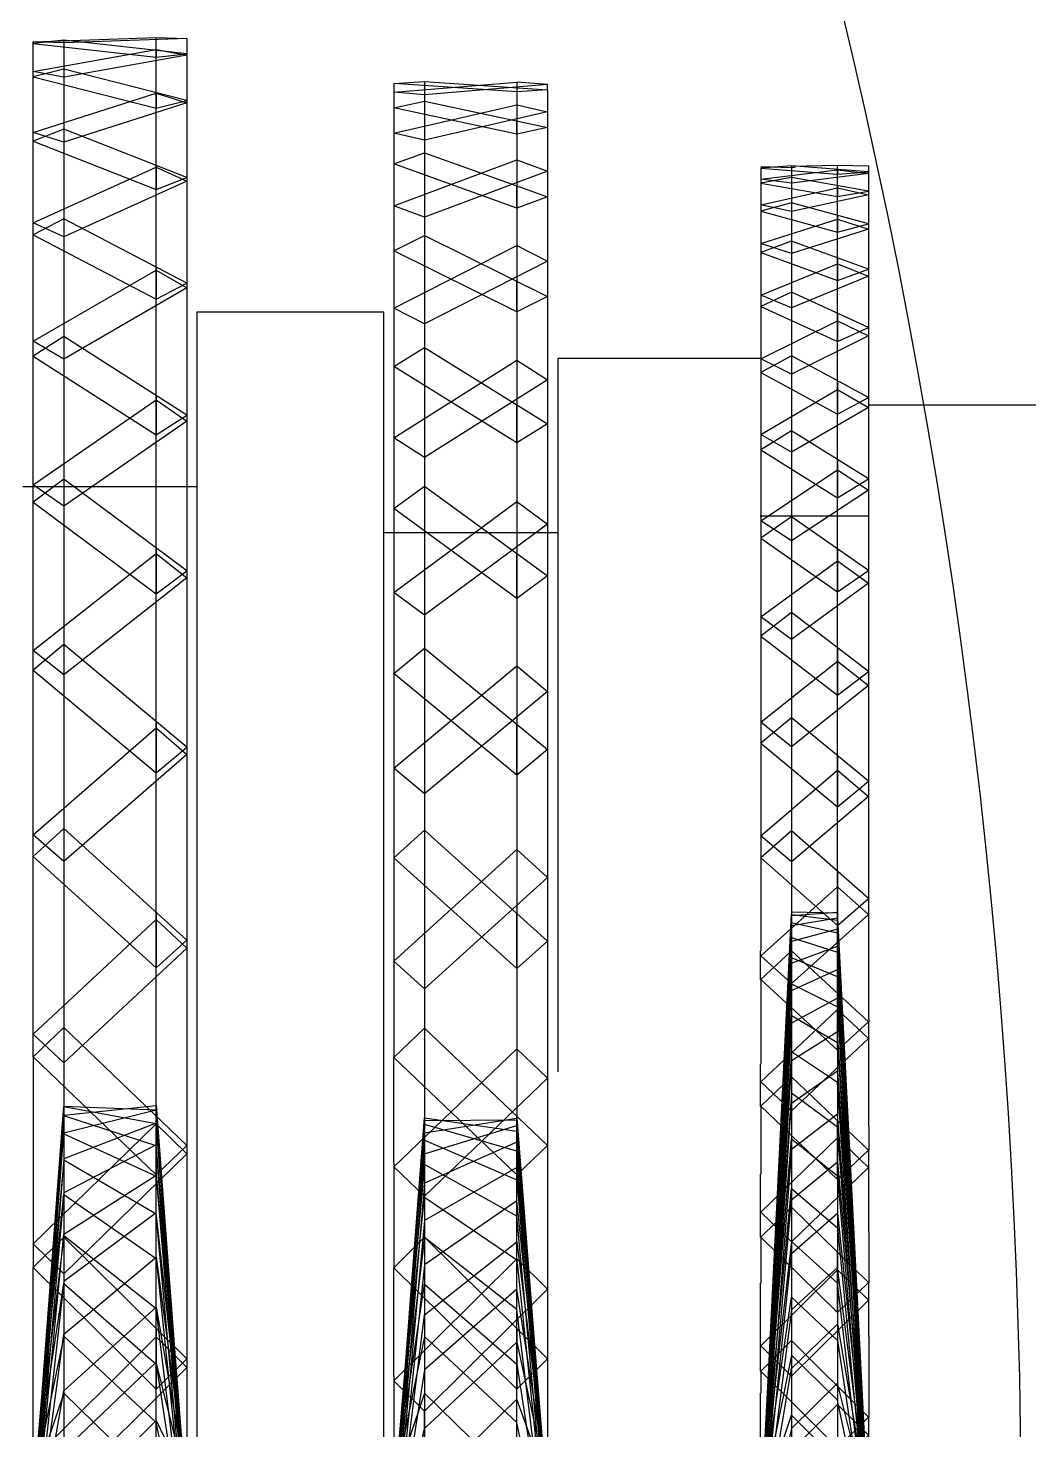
# Model space of a CAD drawing. Header units: millimetres. Extents: x -300 to 383236, y -195106 to -144646.
# Drawn here: x 27720.8 to 27835.9, y -163190.1 to -163029 of the extents above; entities that cross this region are included whole.
import ezdxf

# ---------------------------------------------------------------- set-up
doc = ezdxf.new("R2010")
doc.units = ezdxf.units.MM
doc.header["$LTSCALE"] = 60
doc.layers.add('EQUIPMENT', color=253, linetype='Continuous', lineweight=0)

# ---------------------------------------------------------------- blocks, each defined once
blk = doc.blocks.new('A$Cc6299706')
at = {"layer": 'EQUIPMENT', "lineweight": -3}
blk.add_lwpolyline([(-44964.73458277179, 31713.33238553799, 1.000000487800738), (-43530.33098020428, 32097.67504573001, 1.000000487800748)], format="xyb", close=True, dxfattribs=at)
for points in [[(-43604.52898383436, 32074.70038752766), (-43604.52898383436, 32073.81844287498), (-43604.52898383436, 32076.07622118584), (-43600.99238577711, 32075.96156838101), (-43600.99238577711, 32074.20649852215), (-43600.99238577711, 32068.85309448036), (-43600.99238577711, 32060.01600906051), (-43600.99238577711, 32047.86281174656), (-43600.99238577711, 32032.67572482741), (-43600.99238577711, 32014.75460948491), (-43600.99238577711, 31994.49634081281), (-43600.99238577711, 31972.32425224439), (-43600.99238577711, 31948.71459389212), (-43600.99238577711, 31924.17007420801), (-43600.99238577711, 31899.42270725376)], [(-43604.52898383436, 31902.72999970133), (-43604.52898383436, 31920.66875393684), (-43600.99238577711, 31924.17007420801), (-43615.12995855958, 31938.15771639954), (-43618.66655661684, 31934.65639612837), (-43604.52898383436, 31920.66875393684), (-43604.52898383436, 31945.32792642583), (-43600.99238577711, 31948.71459389212), (-43615.12995855958, 31962.26126375732), (-43618.66655661684, 31958.874596291), (-43604.52898383436, 31945.32792642583), (-43604.52898383436, 31969.12279315515), (-43600.99238577711, 31972.32425224439), (-43615.12995855958, 31985.13890804788), (-43618.66655661684, 31981.93744895865), (-43604.52898383436, 31969.12279315515)], [(-43618.65773717032, 31958.874596291), (-43618.66655661684, 31981.93744895865), (-43618.66655661684, 32003.35106512574), (-43618.66655661684, 32022.66565301946), (-43618.66655661684, 32039.46669865302), (-43618.66655661684, 32053.40142416542), (-43618.66655661684, 32064.17878782116), (-43618.66655661684, 32071.56066456409), (-43618.66655661684, 32075.39712380328), (-43618.66655661684, 32075.5999710734), (-43604.52898383436, 32076.07622118584)], [(-43600.99238577711, 32075.96156838101), (-43615.12995855958, 32075.476498822), (-43618.66655661684, 32075.5999710734)], [(-43604.52898383436, 32069.69976134696), (-43604.52898383436, 32067.95351093465), (-43604.52898383436, 32069.76149747266), (-43604.52898383436, 32067.95351093465), (-43604.52898383436, 32073.81844287498), (-43600.99238577711, 32074.20649852215), (-43615.12995855958, 32075.79399889697), (-43618.66655661684, 32075.39712380328), (-43604.52898383436, 32073.81844287498)], [(-43615.12995855958, 32075.79399889697), (-43615.12995855958, 31953.1860532812)], [(-43615.12995855958, 32075.476498822), (-43615.12995855958, 31952.17181693063)], [(-43604.52898383436, 32061.1889954486), (-43604.52898383436, 32058.62253650925), (-43604.52898383436, 32061.40066216521), (-43604.52898383436, 32058.62253650925), (-43604.52898383436, 32061.40066216521), (-43604.52898383436, 32058.62253650925), (-43604.52898383436, 32067.95351093465), (-43600.99238577711, 32068.85309448036), (-43615.12995855958, 32072.46024810984), (-43618.66655661684, 32071.56066456409), (-43604.52898383436, 32067.95351093465)], [(-43615.12995855958, 32072.46024810984), (-43615.12995855958, 31953.16841438816)], [(-43615.12995855958, 32071.53420622453), (-43615.12995855958, 31950.14334422945)], [(-43563.02466847916, 32069.83205304485), (-43577.17106070818, 32070.79337271627), (-43573.63446265092, 32071.03149777251), (-43559.48807042192, 32070.07017810109), (-43563.02466847916, 32069.83205304485), (-43563.02466847916, 32064.9725380086)], [(-43559.48807042192, 32070.67871991145), (-43573.63446265092, 32069.51455296991), (-43577.17106070818, 32069.80559470529), (-43563.02466847916, 32070.96976164683)], [(-43573.63446265092, 32071.03149777251), (-43573.63446265092, 31951.54563622722)], [(-43559.48807042192, 32070.07017810109), (-43559.48807042192, 32070.67871991145), (-43563.02466847916, 32070.96976164683), (-43563.02466847916, 32069.83205304485)], [(-43577.17106070818, 32070.79337271627), (-43577.17106070818, 32068.02406650684), (-43577.17106070818, 32061.57705109574), (-43577.17106070818, 32051.57579873434), (-43577.16224126166, 32038.2672539254)], [(-43573.63446265092, 32069.51455296991), (-43573.63446265092, 31950.16098312252)], [(-43559.48807042192, 32070.07017810109), (-43559.48807042192, 32065.7310104099)], [(-43563.02466847916, 32064.9725380086), (-43577.17106070818, 32068.02406650684), (-43573.63446265092, 32068.79135835469), (-43559.48807042192, 32065.7310104099), (-43563.02466847916, 32064.9725380086), (-43563.02466847916, 32056.47941100325)], [(-43573.63446265092, 32068.79135835469), (-43573.63446265092, 31951.8631363022)], [(-43604.52898383436, 32049.35329820959), (-43604.52898383436, 32046.01954742246), (-43604.52898383436, 32049.71489551717), (-43604.52898383436, 32046.01954742246), (-43604.52898383436, 32049.71489551717), (-43604.52898383436, 32046.01954742246), (-43604.52898383436, 32049.71489551717), (-43604.52898383436, 32046.01954742246), (-43604.52898383436, 32058.62253650925), (-43600.99238577711, 32060.01600906051), (-43615.12995855958, 32065.57226037241), (-43618.66655661684, 32064.17878782116), (-43604.52898383436, 32058.62253650925)], [(-43615.12995855958, 32065.57226037241), (-43615.12995855958, 31952.11008080492)], [(-43559.48807042192, 32065.7310104099), (-43559.48807042192, 32057.75823074965)], [(-43615.12995855958, 32064.04649612326), (-43615.12995855958, 31947.15355185689)], [(-43573.63446265092, 32064.27580173298), (-43573.63446265092, 31947.7532742207)], [(-43563.02466847916, 32056.47941100325), (-43577.17106070818, 32061.57705109574), (-43573.63446265092, 32062.84705139561), (-43559.48807042192, 32057.75823074965), (-43563.02466847916, 32056.47941100325), (-43563.02466847916, 32044.56433874553)], [(-43573.63446265092, 32062.84705139561), (-43573.63446265092, 31951.11348334742)], [(-43526.13292365751, 32058.80774488633), (-43526.13292365751, 32057.81114742883), (-43526.13292365751, 32059.04586994257), (-43526.13292365751, 32057.81114742883), (-43526.13292365751, 32060.38642581464), (-43522.59632560026, 32060.65982865695), (-43531.43341102013, 32061.33010659298), (-43534.97000907737, 32061.05670375067), (-43526.13292365751, 32060.38642581464)], [(-43531.43341102013, 32061.28600936035), (-43526.13292365751, 32061.41830105828)], [(-43531.43341102013, 32061.33010659298), (-43531.43341102013, 31975.5433502267)], [(-43526.13292365751, 32060.88913426666), (-43526.13292365751, 32060.38642581464), (-43526.13292365751, 32061.41830105828), (-43522.59632560026, 32061.33010659298), (-43522.59632560026, 32060.65982865695), (-43522.59632560026, 32058.42850868568), (-43522.59632560026, 32054.68024391179), (-43522.59632560026, 32049.44149267486), (-43522.59632560026, 32042.75635220752), (-43522.59632560026, 32034.7130169751), (-43522.59632560026, 32025.36440365664), (-43522.59632560026, 32014.8251650571), (-43522.59632560026, 32003.19231508825), (-43522.59632560026, 31990.57168710839), (-43522.59632560026, 31977.10439226193), (-43522.59632560026, 31963.30195844745)], [(-43531.03653592641, 32061.13607876941), (-43531.43341102013, 32061.12725932289), (-43534.97000907737, 32061.20663434164)], [(-43534.97000907737, 32061.05670375067), (-43534.97000907737, 32059.36337001751), (-43534.97000907737, 32056.12663314219), (-43534.97000907737, 32051.38177091077), (-43534.97000907737, 32045.18170000242), (-43534.97000907737, 32037.58815654281), (-43534.97000907737, 32028.68051555073), (-43534.97000907737, 32018.52933259839), (-43534.97000907737, 32007.25807993709), (-43534.97000907737, 31994.9549520322), (-43534.97000907737, 31981.76106002809), (-43534.97000907737, 31971.08952973063)], [(-43526.13292365751, 32055.19177181037), (-43526.13292365751, 32053.71892424037), (-43526.13292365751, 32055.64156358321), (-43526.13292365751, 32053.71892424037), (-43526.13292365751, 32055.64156358321), (-43526.13292365751, 32053.71892424037), (-43526.13292365751, 32057.81114742883), (-43522.59632560026, 32058.42850868568), (-43531.43341102013, 32059.98073127442), (-43534.97000907737, 32059.36337001751), (-43526.13292365751, 32057.81114742883)], [(-43531.43341102013, 32061.12725932289), (-43531.43341102013, 31975.11119734689)], [(-43531.43341102013, 32059.98073127442), (-43531.43341102013, 31975.26994738435)], [(-43531.43341102013, 32059.36337001751), (-43531.43341102013, 31973.98230819144)], [(-43559.48807042192, 32057.75823074965), (-43559.48807042192, 32046.31940860437)], [(-43526.13292365751, 32050.08531227133), (-43526.13292365751, 32048.14503403542), (-43526.13292365751, 32050.73795131432), (-43526.13292365751, 32048.14503403542), (-43526.13292365751, 32050.73795131432), (-43526.13292365751, 32048.14503403542), (-43526.13292365751, 32050.73795131432), (-43526.13292365751, 32048.14503403542), (-43526.13292365751, 32053.71892424037), (-43522.59632560026, 32054.68024391179), (-43531.43341102013, 32057.08795281361), (-43534.97000907737, 32056.12663314219), (-43526.13292365751, 32053.71892424037)], [(-43531.43341102013, 32057.08795281361), (-43531.43341102013, 31974.29098881986)], [(-43604.52898383436, 32034.44843357928), (-43604.52898383436, 32030.40912707), (-43604.52898383436, 32034.93350313827), (-43604.52898383436, 32030.40912707), (-43604.52898383436, 32034.93350313827), (-43604.52898383436, 32030.40912707), (-43604.52898383436, 32034.93350313827), (-43604.52898383436, 32030.40912707), (-43604.52898383436, 32034.93350313827), (-43604.52898383436, 32030.40912707), (-43604.52898383436, 32046.01954742246), (-43600.99238577711, 32047.86281174656), (-43615.12995855958, 32055.25350793604), (-43618.66655661684, 32053.40142416542), (-43604.52898383436, 32046.01954742246)], [(-43615.12995855958, 32055.25350793604), (-43615.12995855958, 31950.04633031767)], [(-43573.63446265092, 32055.42989686657), (-43573.63446265092, 31944.36660675438)], [(-43531.43341102013, 32056.07371646301), (-43531.43341102013, 31972.15668276041)], [(-43563.02466847916, 32044.56433874553), (-43577.17106070818, 32051.57579873434), (-43573.63446265092, 32053.3308685932), (-43559.48807042192, 32046.31940860437), (-43563.02466847916, 32044.56433874553), (-43563.02466847916, 32029.49190463121)], [(-43573.63446265092, 32053.3308685932), (-43573.63446265092, 31949.31431625593)], [(-43615.12995855958, 32053.16329910916), (-43615.12995855958, 31943.2465370455)], [(-43526.13292365751, 32043.53246350189), (-43526.13292365751, 32041.14239349314), (-43526.13292365751, 32044.37913036848), (-43526.13292365751, 32041.14239349314), (-43526.13292365751, 32044.37913036848), (-43526.13292365751, 32041.14239349314), (-43526.13292365751, 32044.37913036848), (-43526.13292365751, 32041.14239349314), (-43526.13292365751, 32044.37913036848), (-43526.13292365751, 32041.14239349314), (-43526.13292365751, 32048.14503403542), (-43522.59632560026, 32049.44149267486), (-43531.43341102013, 32052.67822955021), (-43534.97000907737, 32051.38177091077), (-43526.13292365751, 32048.14503403542)], [(-43531.43341102013, 32052.67822955021), (-43531.43341102013, 31972.62411342633)], [(-43531.43341102013, 32051.27593755243), (-43531.43341102013, 31969.66959883984)], [(-43563.02466847916, 32048.07447846323), (-43563.02466847916, 32044.56433874553)], [(-43563.02466847916, 32048.07447846323), (-43563.02466847916, 32044.56433874553)], [(-43526.13292365751, 32035.6037810743), (-43526.13292365751, 32032.79037763223), (-43526.13292365751, 32036.62683687139), (-43526.13292365751, 32032.79037763223), (-43526.13292365751, 32036.62683687139), (-43526.13292365751, 32032.79037763223), (-43526.13292365751, 32036.62683687139), (-43526.13292365751, 32032.79037763223), (-43526.13292365751, 32036.62683687139), (-43526.13292365751, 32032.79037763223), (-43526.13292365751, 32036.62683687139), (-43526.13292365751, 32032.79037763223), (-43526.13292365751, 32041.14239349314), (-43522.59632560026, 32042.75635220752), (-43531.43341102013, 32046.79565871683), (-43534.97000907737, 32045.18170000242), (-43526.13292365751, 32041.14239349314)], [(-43531.43341102013, 32046.79565871683), (-43531.43341102013, 31970.2781406502)], [(-43559.48807042192, 32046.31940860437), (-43559.48807042192, 32031.6879468164)], [(-43578.3264082032, 31843.49859682722), (-43578.3264082032, 32044.50260261983), (-43599.82821883557, 32044.50260261983), (-43599.82821883557, 31865.00040745961)], [(-43531.43341102013, 32045.01413051841), (-43531.43341102013, 31966.52987587628)], [(-43573.63446265092, 32043.18850508735), (-43573.63446265092, 31940.08035574238)], [(-43604.52898383436, 32016.77426273953), (-43604.52898383436, 32012.11759497337), (-43604.52898383436, 32017.39162399642), (-43604.52898383436, 32012.11759497337), (-43604.52898383436, 32017.39162399642), (-43604.52898383436, 32012.11759497337), (-43604.52898383436, 32017.39162399642), (-43604.52898383436, 32012.11759497337), (-43604.52898383436, 32017.39162399642), (-43604.52898383436, 32012.11759497337), (-43604.52898383436, 32017.39162399642), (-43604.52898383436, 32012.11759497337), (-43604.52898383436, 32030.40912707), (-43600.99238577711, 32032.67572482741), (-43615.12995855958, 32041.73329641043), (-43618.66655661684, 32039.46669865302), (-43604.52898383436, 32030.40912707)], [(-43615.12995855958, 32041.73329641043), (-43615.12995855958, 31947.01244071244)], [(-43563.02466847916, 32029.49190463121), (-43577.17106070818, 32038.2672539254), (-43573.63446265092, 32040.45447666403), (-43559.48807042192, 32031.6879468164), (-43563.02466847916, 32029.49190463121), (-43563.02466847916, 32011.60606707483)], [(-43573.63446265092, 32040.45447666403), (-43573.63446265092, 31946.50091281389)], [(-43615.12995855958, 32039.12274023851), (-43615.12995855958, 31938.51931370712)], [(-43535.03174520306, 32039.20211525723), (-43558.33272292691, 32039.20211525723), (-43558.33272292691, 31957.17244311133)], [(-43526.13292365751, 32026.37864000724), (-43526.13292365751, 32023.15954202497), (-43526.13292365751, 32027.56926528837), (-43526.13292365751, 32023.15954202497), (-43526.13292365751, 32027.56926528837), (-43526.13292365751, 32023.15954202497), (-43526.13292365751, 32027.56926528837), (-43526.13292365751, 32023.15954202497), (-43526.13292365751, 32027.56926528837), (-43526.13292365751, 32023.15954202497), (-43526.13292365751, 32027.56926528837), (-43526.13292365751, 32023.15954202497), (-43526.13292365751, 32027.56926528837), (-43526.13292365751, 32023.15954202497), (-43526.13292365751, 32032.79037763223), (-43522.59632560026, 32034.7130169751), (-43531.43341102013, 32039.51079588565), (-43534.97000907737, 32037.58815654281), (-43526.13292365751, 32032.79037763223)], [(-43531.43341102013, 32039.51079588565), (-43531.43341102013, 31967.27952883106)], [(-43577.17106070818, 32038.2672539254), (-43577.16224126166, 32021.93363895772)], [(-43531.43341102013, 32037.36767037965), (-43531.43341102013, 31962.77279165587)], [(-43563.02466847916, 32033.88398900158), (-43563.02466847916, 32029.49190463121)], [(-43563.02466847916, 32033.88398900158), (-43563.02466847916, 32029.49190463121)], [(-43563.02466847916, 32033.88398900158), (-43563.02466847916, 32029.49190463121)], [(-43563.02466847916, 32033.88398900158), (-43563.02466847916, 32029.49190463121)], [(-43522.53458947457, 32033.84871121544), (-43503.22882102737, 32033.84871121544)], [(-43559.48807042192, 32031.6879468164), (-43559.48807042192, 32014.19016490718)], [(-43526.13292365751, 32015.93641531949), (-43526.13292365751, 32012.35572002961), (-43526.13292365751, 32017.29461008463), (-43526.13292365751, 32012.35572002961), (-43526.13292365751, 32017.29461008463), (-43526.13292365751, 32012.35572002961), (-43526.13292365751, 32017.29461008463), (-43526.13292365751, 32012.35572002961), (-43526.13292365751, 32017.29461008463), (-43526.13292365751, 32012.35572002961), (-43526.13292365751, 32017.29461008463), (-43526.13292365751, 32012.35572002961), (-43526.13292365751, 32017.29461008463), (-43526.13292365751, 32012.35572002961), (-43526.13292365751, 32017.29461008463), (-43526.13292365751, 32012.35572002961), (-43526.13292365751, 32023.15954202497), (-43522.59632560026, 32025.36440365664), (-43531.43341102013, 32030.88537718247), (-43534.97000907737, 32028.68051555073), (-43526.13292365751, 32023.15954202497)], [(-43531.43341102013, 32030.88537718247), (-43531.43341102013, 31963.66355575506)], [(-43573.63446265092, 32027.81620979113), (-43573.63446265092, 31934.99153509639)], [(-43531.43341102013, 32028.3982932619), (-43531.43341102013, 31958.4424434112)], [(-43619.83072355838, 32024.47363955744), (-43599.82821883557, 32024.47363955744)], [(-43604.52898383436, 31996.71002189106), (-43604.52898383436, 31991.55064567285), (-43604.52898383436, 31997.45085539929), (-43604.52898383436, 31991.55064567285), (-43604.52898383436, 31997.45085539929), (-43604.52898383436, 31991.55064567285), (-43604.52898383436, 31997.45085539929), (-43604.52898383436, 31991.55064567285), (-43604.52898383436, 31997.45085539929), (-43604.52898383436, 31991.55064567285), (-43604.52898383436, 31997.45085539929), (-43604.52898383436, 31991.55064567285), (-43604.52898383436, 31997.45085539929), (-43604.52898383436, 31991.55064567285), (-43604.52898383436, 32012.11759497337), (-43600.99238577711, 32014.75460948491), (-43615.12995855958, 32025.30266753097), (-43618.66655661684, 32022.66565301946), (-43604.52898383436, 32012.11759497337)], [(-43615.12995855958, 32025.30266753097), (-43615.12995855958, 31943.07896756149)], [(-43563.02466847916, 32011.60606707483), (-43577.17106070818, 32021.93363895772), (-43573.63446265092, 32024.51773679008), (-43559.48807042192, 32014.19016490718), (-43563.02466847916, 32011.60606707483), (-43563.02466847916, 31991.29488172357)], [(-43573.63446265092, 32024.51773679008), (-43573.63446265092, 31942.74382859348)], [(-43615.12995855958, 32022.22468069311), (-43615.12995855958, 31933.0777152001)], [(-43577.17106070818, 32021.93363895772), (-43577.16224126166, 32002.95419003205)], [(-43535.03174520306, 32021.10461098423), (-43522.53458947457, 32021.10461098423)], [(-43526.13292365751, 32004.3917598159), (-43526.13292365751, 32000.47592555797), (-43526.13292365751, 32005.89988517198), (-43526.13292365751, 32000.47592555797), (-43526.13292365751, 32005.89988517198), (-43526.13292365751, 32000.47592555797), (-43526.13292365751, 32005.89988517198), (-43526.13292365751, 32000.47592555797), (-43526.13292365751, 32005.89988517198), (-43526.13292365751, 32000.47592555797), (-43526.13292365751, 32005.89988517198), (-43526.13292365751, 32000.47592555797), (-43526.13292365751, 32005.89988517198), (-43526.13292365751, 32000.47592555797), (-43526.13292365751, 32005.89988517198), (-43526.13292365751, 32000.47592555797), (-43526.13292365751, 32005.89988517198), (-43526.13292365751, 32000.47592555797), (-43526.13292365751, 32012.35572002961), (-43522.59632560026, 32014.8251650571), (-43531.43341102013, 32020.99877762589), (-43534.97000907737, 32018.52933259839), (-43526.13292365751, 32012.35572002961)], [(-43531.43341102013, 32020.99877762589), (-43531.43341102013, 31959.45667976177)], [(-43578.3264082032, 32019.17315219484), (-43558.33272292691, 32019.17315219484)], [(-43531.43341102013, 32018.20301307687), (-43531.43341102013, 31953.58292837492)], [(-43563.02466847916, 32016.76544329301), (-43563.02466847916, 32011.60606707483)], [(-43563.02466847916, 32016.76544329301), (-43563.02466847916, 32011.60606707483)], [(-43563.02466847916, 32016.76544329301), (-43563.02466847916, 32011.60606707483)], [(-43563.02466847916, 32016.76544329301), (-43563.02466847916, 32011.60606707483)], [(-43563.02466847916, 32016.76544329301), (-43563.02466847916, 32011.60606707483)], [(-43563.02466847916, 32016.76544329301), (-43563.02466847916, 32011.60606707483)], [(-43559.48807042192, 32014.19016490718), (-43559.48807042192, 31994.21411852395)], [(-43526.13292365751, 31991.85050685478), (-43526.13292365751, 31987.65245030799), (-43526.13292365751, 31993.49974335528), (-43526.13292365751, 31987.65245030799), (-43526.13292365751, 31993.49974335528), (-43526.13292365751, 31987.65245030799), (-43526.13292365751, 31993.49974335528), (-43526.13292365751, 31987.65245030799), (-43526.13292365751, 31993.49974335528), (-43526.13292365751, 31987.65245030799), (-43526.13292365751, 31993.49974335528), (-43526.13292365751, 31987.65245030799), (-43526.13292365751, 31993.49974335528), (-43526.13292365751, 31987.65245030799), (-43526.13292365751, 31993.49974335528), (-43526.13292365751, 31987.65245030799), (-43526.13292365751, 31993.49974335528), (-43526.13292365751, 31987.65245030799), (-43526.13292365751, 31993.49974335528), (-43526.13292365751, 31987.65245030799), (-43526.13292365751, 32000.47592555797), (-43522.59632560026, 32003.19231508825), (-43531.43341102013, 32009.96565002082), (-43534.97000907737, 32007.25807993709), (-43526.13292365751, 32000.47592555797)], [(-43531.43341102013, 32009.96565002082), (-43531.43341102013, 31954.70299808383)], [(-43573.63446265092, 32009.6569693924), (-43573.63446265092, 31929.22361706787)], [(-43531.43341102013, 32006.87884373644), (-43531.43341102013, 31948.22952433316)], [(-43604.52898383436, 31974.6966833601), (-43604.52898383436, 31969.12279315515), (-43604.52898383436, 31975.52571133363), (-43604.52898383436, 31969.12279315515), (-43604.52898383436, 31975.52571133363), (-43604.52898383436, 31969.12279315515), (-43604.52898383436, 31975.52571133363), (-43604.52898383436, 31969.12279315515), (-43604.52898383436, 31975.52571133363), (-43604.52898383436, 31969.12279315515), (-43604.52898383436, 31975.52571133363), (-43604.52898383436, 31969.12279315515), (-43604.52898383436, 31975.52571133363), (-43604.52898383436, 31969.12279315515), (-43604.52898383436, 31975.52571133363), (-43604.52898383436, 31969.12279315515), (-43604.52898383436, 31991.55064567285), (-43600.99238577711, 31994.49634081281), (-43615.12995855958, 32006.29676026567), (-43618.66655661684, 32003.35106512574), (-43604.52898383436, 31991.55064567285)], [(-43615.12995855958, 32006.29676026567), (-43615.12995855958, 31938.32528588352)], [(-43563.02466847916, 31991.29488172357), (-43577.17106070818, 32002.95419003205), (-43573.63446265092, 32005.87342683239), (-43559.48807042192, 31994.21411852395), (-43563.02466847916, 31991.29488172357), (-43563.02466847916, 31969.03459868989)], [(-43573.63446265092, 32005.87342683239), (-43573.63446265092, 31938.1224386134)], [(-43615.12995855958, 32002.82189833412), (-43615.12995855958, 31927.01875543616)], [(-43577.17106070818, 32002.95419003205), (-43577.16224126166, 31981.76106002809)], [(-43563.02466847916, 31997.1245358778), (-43563.02466847916, 31991.29488172357)], [(-43563.02466847916, 31997.1245358778), (-43563.02466847916, 31991.29488172357)], [(-43563.02466847916, 31997.1245358778), (-43563.02466847916, 31991.29488172357)], [(-43563.02466847916, 31997.1245358778), (-43563.02466847916, 31991.29488172357)], [(-43563.02466847916, 31997.1245358778), (-43563.02466847916, 31991.29488172357)], [(-43563.02466847916, 31997.1245358778), (-43563.02466847916, 31991.29488172357)], [(-43563.02466847916, 31997.1245358778), (-43563.02466847916, 31991.29488172357)], [(-43563.02466847916, 31997.1245358778), (-43563.02466847916, 31991.29488172357)], [(-43526.13292365751, 31978.45376758052), (-43526.13292365751, 31973.99994708448), (-43526.13292365751, 31980.20883743938), (-43526.13292365751, 31973.99994708448), (-43526.13292365751, 31980.20883743938), (-43526.13292365751, 31973.99994708448), (-43526.13292365751, 31980.20883743938), (-43526.13292365751, 31973.99994708448), (-43526.13292365751, 31980.20883743938), (-43526.13292365751, 31973.99994708448), (-43526.13292365751, 31980.20883743938), (-43526.13292365751, 31973.99994708448), (-43526.13292365751, 31980.20883743938), (-43526.13292365751, 31973.99994708448), (-43526.13292365751, 31980.20883743938), (-43526.13292365751, 31973.99994708448), (-43526.13292365751, 31980.20883743938), (-43526.13292365751, 31973.99994708448), (-43526.13292365751, 31987.65245030799), (-43522.59632560026, 31990.57168710839), (-43531.43341102013, 31997.8830082791), (-43534.97000907737, 31994.9549520322), (-43526.13292365751, 31987.65245030799)], [(-43531.43341102013, 31997.8830082791), (-43531.43341102013, 31949.45542740037)], [(-43559.48807042192, 31994.21411852395), (-43559.48807042192, 31972.20959943953)], [(-43531.43341102013, 31994.54043804544), (-43531.43341102013, 31942.43514796505)], [(-43573.63446265092, 31989.1341173245), (-43573.63446265092, 31922.89125446162)], [(-43615.12995855958, 31985.13890804788), (-43615.12995855958, 31932.84840959038)], [(-43563.02466847916, 31969.03459868989), (-43577.17106070818, 31981.76106002809), (-43573.63446265092, 31984.94488022426), (-43559.48807042192, 31972.20959943953), (-43563.02466847916, 31969.03459868989), (-43563.02466847916, 31945.31028753276)], [(-43573.63446265092, 31984.94488022426), (-43573.63446265092, 31932.74257623208)], [(-43526.13292365751, 31964.31619479806), (-43526.13292365751, 31959.65952703189), (-43526.13292365751, 31966.17709801522), (-43526.13292365751, 31959.65952703189), (-43526.13292365751, 31966.17709801522), (-43526.13292365751, 31959.65952703189), (-43526.13292365751, 31966.17709801522), (-43526.13292365751, 31959.65952703189), (-43526.13292365751, 31966.17709801522), (-43526.13292365751, 31959.65952703189), (-43526.13292365751, 31973.99994708448), (-43522.59632560026, 31977.10439226193), (-43531.43341102013, 31984.87432465206), (-43534.97000907737, 31981.76106002809), (-43526.13292365751, 31973.99994708448)], [(-43531.43341102013, 31984.87432465206), (-43531.43341102013, 31943.75806494405)], [(-43615.12995855958, 31981.33772659481), (-43615.12995855958, 31920.48354555979)], [(-43577.17106070818, 31981.76106002809), (-43577.16224126166, 31958.82167961185)], [(-43531.43341102013, 31981.31126825525), (-43531.43341102013, 31936.27917428933)], [(-43526.13292365751, 31975.49925299404), (-43526.13292365751, 31980.20883743938), (-43526.13292365751, 31974.8907111837)], [(-43526.13292365751, 31974.59966944832), (-43526.13292365751, 31980.20883743938), (-43526.13292365751, 31975.40223908228)], [(-43563.02466847916, 31975.39341963573), (-43563.02466847916, 31969.03459868989)], [(-43563.02466847916, 31975.39341963573), (-43563.02466847916, 31969.03459868989)], [(-43563.02466847916, 31975.39341963573), (-43563.02466847916, 31969.03459868989)], [(-43563.02466847916, 31975.39341963573), (-43563.02466847916, 31969.03459868989)], [(-43563.02466847916, 31975.39341963573), (-43563.02466847916, 31969.03459868989)], [(-43563.02466847916, 31975.39341963573), (-43563.02466847916, 31969.03459868989)], [(-43563.02466847916, 31975.39341963573), (-43563.02466847916, 31969.03459868989)], [(-43563.02466847916, 31975.39341963573), (-43563.02466847916, 31969.03459868989)], [(-43563.02466847916, 31975.39341963573), (-43563.02466847916, 31969.03459868989)], [(-43563.02466847916, 31975.39341963573), (-43563.02466847916, 31969.03459868989)], [(-43534.89063405864, 31907.13090351819), (-43531.43341102013, 31972.62411342633), (-43526.13292365751, 31970.92196024665), (-43522.59632560026, 31904.56444457891), (-43525.2421595583, 31904.5027084532), (-43522.59632560026, 31904.8290279747), (-43526.13292365751, 31973.10036353876), (-43531.43341102013, 31974.29098881986), (-43534.87299516558, 31907.13090351819)], [(-43534.86417571905, 31907.13090351819), (-43531.43341102013, 31975.26994738435), (-43526.13292365751, 31974.59966944832), (-43522.59632560026, 31905.08479192397), (-43525.2421595583, 31904.5027084532), (-43522.59632560026, 31905.34055587325), (-43526.13292365751, 31975.40223908228), (-43531.43341102013, 31975.5433502267), (-43534.85535627253, 31907.13090351819)], [(-43534.82889793295, 31907.13090351819), (-43531.43341102013, 31973.98230819144), (-43526.13292365751, 31974.8907111837), (-43522.59632560026, 31905.82562543223), (-43525.2421595583, 31904.5027084532), (-43522.59632560026, 31905.587500376), (-43526.13292365751, 31975.49925299404), (-43531.43341102013, 31975.11119734689), (-43534.83771737947, 31907.13090351819)], [(-43534.96118963085, 31906.16076440025), (-43532.31535567281, 31904.5027084532), (-43534.96118963085, 31903.91180553591), (-43531.43341102013, 31969.66959883984), (-43526.13292365751, 31971.6010576292), (-43522.59632560026, 31906.24895886552), (-43525.2421595583, 31904.5027084532), (-43522.59632560026, 31906.04611159539), (-43526.13292365751, 31973.58543309775), (-43531.43341102013, 31972.15668276041), (-43534.8112590399, 31907.13090351819)], [(-43559.48807042192, 31972.20959943953), (-43559.48807042192, 31948.68813555253)], [(-43535.03174520306, 31971.08952973063), (-43535.03174520306, 31967.79987617613)], [(-43526.13292365751, 31959.65952703189), (-43534.97000907737, 31967.79987617613), (-43531.43341102013, 31971.06307139107), (-43522.59632560026, 31962.91390280031), (-43526.13292365751, 31959.65952703189), (-43526.13292365751, 31944.77230129462), (-43526.13292365751, 31951.52799733415), (-43526.13292365751, 31945.2220930675)], [(-43531.43341102013, 31971.06307139107), (-43531.43341102013, 31937.67264684055)], [(-43534.90827295168, 31907.13972296474), (-43531.43341102013, 31967.27952883106), (-43526.13292365751, 31964.62487542648), (-43522.59632560026, 31904.03527778726), (-43525.2421595583, 31904.5027084532), (-43522.59632560026, 31904.29986118308), (-43526.13292365751, 31968.09091791151), (-43531.43341102013, 31970.2781406502), (-43534.89945350516, 31907.13090351819)], [(-43573.63446265092, 31966.69744536029), (-43573.63446265092, 31916.14437786858)], [(-43534.97000907737, 31967.79987617613), (-43534.97000907737, 31958.05438776403)], [(-43531.43341102013, 31967.31480661717), (-43531.43341102013, 31929.79688109209)], [(-43526.13292365751, 31965.6479312236), (-43526.13292365751, 31966.17709801522), (-43526.13292365751, 31961.74973585877)], [(-43526.13292365751, 31960.55911057764), (-43526.13292365751, 31966.17709801522), (-43526.13292365751, 31964.62487542648)], [(-43522.53458947457, 31963.30195844745), (-43522.53458947457, 31962.91390280031)], [(-43615.12995855958, 31962.26126375732), (-43615.12995855958, 31926.77181093341)], [(-43563.02466847916, 31926.09271355085), (-43563.02466847916, 31927.66257503263), (-43563.02466847916, 31920.66875393684), (-43563.02466847916, 31945.31028753276), (-43559.48807042192, 31948.68813555253), (-43573.63446265092, 31962.19070818509), (-43577.17106070818, 31958.82167961185)], [(-43573.63446265092, 31962.19070818509), (-43573.63446265092, 31926.72771370078)], [(-43522.59632560026, 31962.91390280031), (-43522.59632560026, 31950.88417773771)], [(-43618.66655661684, 31958.874596291), (-43618.65773717032, 31934.65639612837)], [(-43615.12995855958, 31958.21313780152), (-43615.12995855958, 31913.61319671541)], [(-43577.15342181512, 31934.64757668185), (-43577.17106070818, 31958.82167961185), (-43563.02466847916, 31945.31028753276)], [(-43535.03174520306, 31958.05438776403), (-43535.03174520306, 31953.21251162079)], [(-43526.13292365751, 31944.77230129462), (-43534.97000907737, 31953.21251162079), (-43531.43341102013, 31956.5991790871), (-43522.59632560026, 31948.15014931439), (-43526.13292365751, 31944.77230129462), (-43526.13292365751, 31929.47938101714), (-43526.13292365751, 31936.41146598723), (-43526.13292365751, 31932.8836873765)], [(-43531.43341102013, 31956.5991790871), (-43531.43341102013, 31931.26090921556)], [(-43534.93473129127, 31907.13972296474), (-43531.43341102013, 31949.45542740037), (-43526.13292365751, 31945.2220930675), (-43522.59632560026, 31903.06513866935), (-43525.2421595583, 31904.5027084532), (-43522.59632560026, 31903.29444427903), (-43526.13292365751, 31950.80480271899), (-43531.43341102013, 31954.70299808383), (-43534.92591184474, 31907.13972296474)], [(-43615.12995855958, 31860.1320729768), (-43618.66655661684, 31905.04069469134), (-43613.36606925422, 31904.5027084532), (-43618.66655661684, 31899.86367958011), (-43615.12995855958, 31868.37825547937), (-43604.52898383436, 31876.3422156931), (-43601.01884411668, 31907.63361197022), (-43606.29287313973, 31904.5027084532), (-43601.01884411668, 31906.9721534807), (-43604.52898383436, 31870.84770050687), (-43615.12995855958, 31863.98617110903), (-43618.66655661684, 31900.2870130134), (-43613.36606925422, 31904.5027084532), (-43618.64009827726, 31904.31750007615), (-43615.12995855958, 31950.14334422945), (-43604.52898383436, 31952.80681708055), (-43600.99238577711, 31906.91041735503), (-43606.29287313973, 31904.5027084532), (-43600.99238577711, 31907.57187584451), (-43604.52898383436, 31951.28105283143), (-43615.12995855958, 31947.15355185689), (-43618.64009827726, 31903.55020822831)], [(-43604.52898383436, 31951.19285836614), (-43604.52898383436, 31945.32792642583), (-43604.52898383436, 31952.10126135843), (-43604.52898383436, 31945.32792642583), (-43604.52898383436, 31952.10126135843), (-43604.52898383436, 31945.29264863972)], [(-43604.52898383436, 31951.28105283143), (-43604.52898383436, 31952.10126135843), (-43604.52898383436, 31948.75869112475)], [(-43604.52898383436, 31948.66167721296), (-43604.52898383436, 31952.10126135843), (-43604.52898383436, 31951.21049725921)], [(-43604.52898383436, 31952.10126135843), (-43604.52898383436, 31945.32792642583), (-43604.52898383436, 31952.10126135843), (-43604.52898383436, 31945.32792642583), (-43604.52898383436, 31952.10126135843), (-43604.52898383436, 31945.16917638834)], [(-43563.02466847916, 31949.07619119973), (-43563.02466847916, 31952.06598357229), (-43563.02466847916, 31946.16577384587)], [(-43563.02466847916, 31951.83667796261), (-43563.02466847916, 31952.06598357229), (-43563.02466847916, 31950.98119164952)], [(-43563.02466847916, 31950.35501094612), (-43563.02466847916, 31952.06598357229), (-43563.02466847916, 31951.62501124597)], [(-43563.02466847916, 31945.31028753276), (-43563.02466847916, 31952.06598357229), (-43563.02466847916, 31945.31028753276), (-43563.02466847916, 31952.06598357229), (-43563.02466847916, 31945.31028753276), (-43563.02466847916, 31952.06598357229), (-43563.02466847916, 31948.04431595608)], [(-43534.97000907737, 31953.21251162079), (-43534.97000907737, 31945.40730144457)], [(-43531.43341102013, 31888.04562123418), (-43534.97000907737, 31901.85687449518), (-43532.31535567281, 31904.5027084532), (-43534.96118963085, 31902.55361077077), (-43531.43341102013, 31942.43514796505), (-43526.13292365751, 31946.81841288887), (-43522.59632560026, 31907.06916739252), (-43525.2421595583, 31904.5027084532), (-43522.59632560026, 31906.98979237374), (-43526.13292365751, 31952.28646973548), (-43531.43341102013, 31948.22952433316), (-43534.96118963085, 31902.74763859437), (-43532.31535567281, 31904.5027084532), (-43534.96118963085, 31902.74763859437)], [(-43531.43341102013, 31952.70098372224), (-43531.43341102013, 31923.06764339215)], [(-43526.13292365751, 31949.58771909827), (-43526.13292365751, 31944.77230129462), (-43526.13292365751, 31951.52799733415), (-43526.13292365751, 31944.77230129462), (-43526.13292365751, 31951.52799733415)], [(-43526.13292365751, 31950.80480271899), (-43526.13292365751, 31951.52799733415), (-43526.13292365751, 31946.81841288887)], [(-43522.53458947457, 31950.88417773771), (-43522.53458947457, 31948.15014931439)], [(-43618.64009827726, 31908.48027883681), (-43613.36606925422, 31904.5027084532), (-43618.64009827726, 31907.91583425908), (-43615.12995855958, 31950.04633031767), (-43604.52898383436, 31945.16917638834), (-43600.99238577711, 31903.15333313461), (-43606.29287313973, 31904.5027084532), (-43600.99238577711, 31902.42131907288), (-43604.52898383436, 31940.81236980409), (-43615.12995855958, 31947.01244071244), (-43618.52544547241, 31909.72382079707)], [(-43576.97703288459, 31909.75909858321), (-43573.63446265092, 31949.31431625593), (-43563.02466847916, 31944.75466240158), (-43559.48807042192, 31903.35618040473), (-43564.79737723107, 31904.5027084532), (-43559.48807042192, 31902.58888855689), (-43563.02466847916, 31940.55660585481), (-43573.63446265092, 31946.50091281389), (-43577.01231067069, 31909.7679180297)], [(-43559.48807042192, 31948.68813555253), (-43559.48807042192, 31924.16125476146)], [(-43522.59632560026, 31948.15014931439), (-43522.59632560026, 31938.78389710294)], [(-43559.48807042192, 31908.42736215763), (-43563.02466847916, 31946.16577384587), (-43573.63446265092, 31940.08035574238), (-43577.13578292207, 31902.50951353814)], [(-43535.03174520306, 31945.40730144457), (-43535.03174520306, 31938.14889695299)], [(-43534.94355073779, 31907.13972296474), (-43531.43341102013, 31943.75806494405), (-43526.13292365751, 31939.22486942926), (-43522.59632560026, 31902.84465250616), (-43525.2421595583, 31904.5027084532), (-43522.59632560026, 31902.65062468256), (-43526.13292365751, 31932.8836873765), (-43531.43341102013, 31937.67264684055), (-43534.96118963085, 31907.04270905293)], [(-43618.56072325852, 31909.73264024362), (-43615.12995855958, 31943.07896756149), (-43604.52898383436, 31935.68827137201), (-43600.99238577711, 31901.73340224377), (-43606.29287313973, 31904.5027084532), (-43600.99238577711, 31901.10722154037), (-43604.52898383436, 31929.90271445042), (-43615.12995855958, 31938.32528588352), (-43618.59600104463, 31909.73264024362)], [(-43559.48807042192, 31908.92125116313), (-43563.02466847916, 31942.32049516019), (-43573.63446265092, 31934.99153509639), (-43577.13578292207, 31901.78631892295)], [(-43577.0475884568, 31909.7679180297), (-43573.63446265092, 31942.74382859348), (-43563.02466847916, 31935.53834078107), (-43559.48807042192, 31901.87451338822), (-43564.79737723107, 31904.5027084532), (-43559.48807042192, 31901.2130548987), (-43563.02466847916, 31929.83215887823), (-43573.63446265092, 31938.1224386134), (-43577.08286624291, 31909.7679180297)], [(-43573.63446265092, 31942.85848139833), (-43573.63446265092, 31909.13291787978)], [(-43526.13292365751, 31929.47938101714), (-43534.97000907737, 31938.14889695299), (-43531.43341102013, 31941.60611999153), (-43522.59632560026, 31932.9454235022), (-43526.13292365751, 31929.47938101714), (-43526.13292365751, 31913.94833568342), (-43534.97000907737, 31922.74132387065), (-43531.43341102013, 31926.26028303483), (-43522.59632560026, 31917.45847540112), (-43526.13292365751, 31913.94833568342), (-43526.13292365751, 31905.38465310588)], [(-43531.43341102013, 31874.68415974606), (-43534.97000907737, 31901.92743006737), (-43532.31535567281, 31904.5027084532), (-43534.96118963085, 31902.38604128677), (-43531.43341102013, 31936.27917428933), (-43526.13292365751, 31940.93584205549), (-43522.59632560026, 31907.12208407167), (-43525.2421595583, 31904.5027084532), (-43522.59632560026, 31907.14854241123), (-43526.13292365751, 31934.68285446796), (-43531.43341102013, 31929.79688109209), (-43534.96118963085, 31902.23611069583)], [(-43531.43341102013, 31941.60611999153), (-43531.43341102013, 31924.57576874823)], [(-43615.12995855958, 31938.15771639954), (-43615.12995855958, 31920.22778161052)], [(-43563.02466847916, 31885.82312070941), (-43563.02466847916, 31902.72999970133), (-43563.02466847916, 31920.66875393684), (-43559.48807042192, 31924.16125476146), (-43573.63446265092, 31938.14889695299), (-43577.17106070818, 31934.64757668185)], [(-43573.63446265092, 31938.14889695299), (-43573.63446265092, 31920.21014271748)], [(-43534.97000907737, 31938.14889695299), (-43534.97000907737, 31932.87486792998)], [(-43531.43341102013, 31937.60209126833), (-43531.43341102013, 31916.15319731513)], [(-43522.53458947457, 31938.78389710294), (-43522.53458947457, 31932.9454235022)], [(-43526.13292365751, 31934.40945162562), (-43526.13292365751, 31929.47938101714), (-43526.13292365751, 31936.41146598723), (-43526.13292365751, 31934.68285446796)], [(-43604.49370604825, 31902.77409693396), (-43606.29287313973, 31904.5027084532), (-43600.99238577711, 31899.69611009608), (-43604.52898383436, 31909.84729304847), (-43615.12995855958, 31920.22778161052), (-43618.66655661684, 31909.80319581584), (-43618.66655661684, 31934.65639612837)], [(-43615.12995855958, 31933.95084040625), (-43615.12995855958, 31906.54882004742)], [(-43562.98939069307, 31902.77409693396), (-43564.79737723107, 31904.5027084532), (-43559.48807042192, 31899.73138788222), (-43563.02466847916, 31909.84729304847), (-43573.63446265092, 31920.21014271748), (-43577.13578292207, 31909.83847360192), (-43577.17106070818, 31934.64757668185), (-43563.02466847916, 31920.66875393684), (-43563.02466847916, 31927.66257503263), (-43563.02466847916, 31923.54389350461)], [(-43618.64009827726, 31909.80319581584), (-43618.64009827726, 31909.60916799221), (-43615.12995855958, 31932.84840959038), (-43604.52898383436, 31923.57035184417), (-43600.99238577711, 31900.55159640919), (-43606.29287313973, 31904.5027084532), (-43600.99238577711, 31900.07534629673), (-43604.52898383436, 31916.8411141442), (-43615.12995855958, 31926.77181093341), (-43618.64009827726, 31909.77673747625)], [(-43577.10932458249, 31909.7679180297), (-43573.63446265092, 31932.74257623208), (-43563.02466847916, 31923.54389350461), (-43559.48807042192, 31900.63097142793), (-43564.79737723107, 31904.5027084532), (-43559.48807042192, 31900.12826297591), (-43563.02466847916, 31916.83229469768), (-43573.63446265092, 31926.72771370078), (-43577.13578292207, 31909.77673747625), (-43577.13578292207, 31909.60034854572)], [(-43535.03174520306, 31932.87486792998), (-43535.03174520306, 31922.74132387065)], [(-43522.59632560026, 31932.9454235022), (-43522.59632560026, 31926.74535259385)], [(-43534.96118963085, 31907.1044451786), (-43531.43341102013, 31931.26090921556), (-43526.13292365751, 31926.26910248138), (-43522.59632560026, 31902.46541630551), (-43525.2421595583, 31904.5027084532), (-43522.59632560026, 31902.30666626802), (-43526.13292365751, 31919.43403142308), (-43531.43341102013, 31924.57576874823), (-43534.96118963085, 31907.14854241123)], [(-43615.12995855958, 31885.69082901151), (-43618.66655661684, 31899.21104053712), (-43613.36606925422, 31904.5027084532), (-43618.64009827726, 31900.29583245992), (-43615.12995855958, 31920.48354555979), (-43604.52898383436, 31930.09674227402), (-43600.99238577711, 31909.67090411791), (-43606.29287313973, 31904.5027084532), (-43600.99238577711, 31909.78555692277), (-43604.52898383436, 31923.78201856081), (-43615.12995855958, 31913.61319671541), (-43618.64009827726, 31899.86367958011), (-43613.36606925422, 31904.5027084532), (-43618.66655661684, 31900.79854091194), (-43615.12995855958, 31860.46721194482)], [(-43604.52898383436, 31926.69243591467), (-43604.52898383436, 31920.66875393684), (-43604.52898383436, 31927.66257503263), (-43604.52898383436, 31923.78201856081)], [(-43604.52898383436, 31927.66257503263), (-43604.52898383436, 31923.57035184417)], [(-43531.43341102013, 31857.01880835283), (-43534.97000907737, 31902.23611069583), (-43532.31535567281, 31904.5027084532), (-43534.96118963085, 31902.11263844442), (-43531.43341102013, 31923.06764339215), (-43526.13292365751, 31928.13882514507), (-43522.59632560026, 31907.15736185778), (-43525.2421595583, 31904.5027084532), (-43522.59632560026, 31907.13090351819), (-43526.13292365751, 31921.35667076595), (-43531.43341102013, 31916.15319731513), (-43534.96118963085, 31902.00680508612), (-43532.31535567281, 31904.5027084532), (-43534.97000907737, 31903.64722214012), (-43531.43341102013, 31834.16762240186)], [(-43559.52334820802, 31909.75909858321), (-43563.02466847916, 31912.63423815092), (-43573.63446265092, 31902.01562453267), (-43577.13578292207, 31899.38742946765), (-43571.86175389904, 31904.5027084532), (-43577.13578292207, 31900.05770740368), (-43573.63446265092, 31916.14437786858), (-43563.02466847916, 31926.09271355085), (-43559.48807042192, 31909.75909858321), (-43564.79737723107, 31904.5027084532), (-43559.52334820802, 31909.83847360192), (-43563.02466847916, 31919.53104533489), (-43573.63446265092, 31909.13291787978), (-43577.13578292207, 31899.66965175651), (-43571.86175389904, 31904.5027084532), (-43577.17106070818, 31899.20222109057), (-43573.63446265092, 31888.1161768064)], [(-43531.43341102013, 31926.26028303483), (-43531.43341102013, 31917.69660045732)], [(-43522.53458947457, 31926.74535259385), (-43522.53458947457, 31917.45847540112)], [(-43559.48807042192, 31924.16125476146), (-43559.48807042192, 31899.44034614683)], [(-43534.97000907737, 31922.74132387065), (-43534.97000907737, 31920.21014271748)], [(-43531.43341102013, 31922.17687929295), (-43531.43341102013, 31909.12409843325)], [(-43535.03174520306, 31920.21014271748), (-43535.03174520306, 31893.24909468497)], [(-43526.13292365751, 31920.9774345653), (-43526.13292365751, 31919.43403142308)], [(-43559.48807042192, 31879.33200806567), (-43563.02466847916, 31875.82186834801), (-43577.17106070818, 31889.86242721869), (-43573.63446265092, 31893.37256693638), (-43573.63446265092, 31906.26659775859), (-43573.63446265092, 31918.15521167671)], [(-43526.13292365751, 31918.93132297108), (-43526.13292365751, 31914.40694690282)], [(-43615.12995855958, 31857.87429466595), (-43618.66655661684, 31901.38944382923), (-43613.36606925422, 31904.5027084532), (-43618.64009827726, 31899.5285406121), (-43615.12995855958, 31906.54882004742), (-43604.52898383436, 31917.06160030737), (-43601.01884411668, 31909.82083470888), (-43606.29287313973, 31904.5027084532), (-43601.01884411668, 31909.71500135055), (-43604.52898383436, 31910.06777921163), (-43615.12995855958, 31899.44034614683), (-43618.64009827726, 31899.30805444891), (-43613.36606925422, 31904.5027084532), (-43618.66655661684, 31902.04208287223), (-43615.12995855958, 31856.26915539805)], [(-43534.96118963085, 31907.15736185778), (-43531.43341102013, 31917.69660045732), (-43526.13292365751, 31912.44902977387), (-43522.59632560026, 31902.17437457012), (-43522.62278393983, 31901.84805504863)], [(-43522.59632560026, 31917.45847540112), (-43522.59632560026, 31914.52159970767)]]:
    blk.add_lwpolyline(points, dxfattribs=at)
for points in [[(-43618.66655661684, 32072.16920637446), (-43604.52898383436, 32074.70038752766), (-43600.99238577711, 32074.0653873777), (-43615.12995855958, 32071.53420622453)], [(-43618.66655661684, 32065.17538527869), (-43604.52898383436, 32069.69976134696), (-43600.99238577711, 32068.57087219153), (-43615.12995855958, 32064.04649612326)], [(-43577.17106070818, 32065.08719081343), (-43563.02466847916, 32068.35920547486), (-43559.48807042192, 32067.53899694789), (-43573.63446265092, 32064.27580173298)], [(-43563.02466847916, 32064.9725380086), (-43563.02466847916, 32066.49830225772)], [(-43577.17106070818, 32056.7528138456), (-43563.02466847916, 32062.04448176168), (-43559.48807042192, 32060.72156478265), (-43573.63446265092, 32055.42989686657)], [(-43600.99238577711, 32059.5838561807), (-43615.12995855958, 32053.16329910916), (-43618.66655661684, 32054.76843837705), (-43604.52898383436, 32061.1889954486)], [(-43534.97000907737, 32059.79552289734), (-43526.13292365751, 32060.88913426666), (-43522.59632560026, 32060.44816194034), (-43531.43341102013, 32059.36337001751)], [(-43563.02466847916, 32056.47941100325), (-43563.02466847916, 32059.02823104949)], [(-43563.02466847916, 32056.47941100325), (-43563.02466847916, 32059.02823104949)], [(-43522.59632560026, 32058.02281414544), (-43531.43341102013, 32056.07371646301), (-43534.97000907737, 32056.84982775738), (-43526.13292365751, 32058.80774488633)], [(-43534.97000907737, 32052.39600726134), (-43526.13292365751, 32055.19177181037), (-43522.59632560026, 32054.07170210146), (-43531.43341102013, 32051.27593755243)], [(-43559.48807042192, 32050.38517345324), (-43573.63446265092, 32043.18850508735), (-43577.17106070818, 32044.98767217882), (-43563.02466847916, 32052.17552109818)], [(-43534.97000907737, 32046.4693391953), (-43526.13292365751, 32050.08531227133), (-43522.59632560026, 32048.63892304093), (-43531.43341102013, 32045.01413051841)], [(-43618.66655661684, 32041.1688518327), (-43604.52898383436, 32049.35329820959), (-43600.99238577711, 32047.30718661538), (-43615.12995855958, 32039.12274023851)], [(-43563.02466847916, 32044.56433874553), (-43563.02466847916, 32048.07447846323)], [(-43563.02466847916, 32044.56433874553), (-43563.02466847916, 32048.07447846323)], [(-43522.59632560026, 32041.77739364306), (-43531.43341102013, 32037.36767037965), (-43534.97000907737, 32039.131559685), (-43526.13292365751, 32043.53246350189)], [(-43577.17106070818, 32030.04752976239), (-43563.02466847916, 32038.98162909407), (-43559.48807042192, 32036.7503091228), (-43573.63446265092, 32027.81620979113)], [(-43534.97000907737, 32030.46204374915), (-43526.13292365751, 32035.6037810743), (-43522.59632560026, 32033.54885003356), (-43531.43341102013, 32028.3982932619)], [(-43618.66655661684, 32024.66766738104), (-43604.52898383436, 32034.44843357928), (-43600.99238577711, 32031.99662744482), (-43615.12995855958, 32022.22468069311)], [(-43563.02466847916, 32029.49190463121), (-43563.02466847916, 32033.88398900158)], [(-43563.02466847916, 32029.49190463121), (-43563.02466847916, 32033.88398900158)], [(-43522.59632560026, 32024.04148667764), (-43531.43341102013, 32018.20301307687), (-43534.97000907737, 32020.5401664065), (-43526.13292365751, 32026.37864000724)], [(-43577.17106070818, 32012.27634501086), (-43563.02466847916, 32022.75384748472), (-43559.48807042192, 32020.13447186626), (-43573.63446265092, 32009.6569693924)], [(-43600.99238577711, 32013.97849819054), (-43615.12995855958, 32002.82189833412), (-43618.66655661684, 32005.61766288315), (-43604.52898383436, 32016.77426273953)], [(-43563.02466847916, 32011.60606707483), (-43563.02466847916, 32016.76544329301)], [(-43563.02466847916, 32011.60606707483), (-43563.02466847916, 32016.76544329301)], [(-43522.59632560026, 32013.35231748714), (-43531.43341102013, 32006.87884373644), (-43534.97000907737, 32009.47176101535), (-43526.13292365751, 32015.93641531949)], [(-43577.17106070818, 31992.07981246446), (-43563.02466847916, 32003.85377357776), (-43559.48807042192, 32000.9080784378), (-43573.63446265092, 31989.1341173245)], [(-43534.97000907737, 31997.35384148751), (-43526.13292365751, 32004.3917598159), (-43522.59632560026, 32001.57835637384), (-43531.43341102013, 31994.54043804544)], [(-43563.02466847916, 31991.29488172357), (-43563.02466847916, 31997.1245358778)], [(-43563.02466847916, 31991.29488172357), (-43563.02466847916, 31997.1245358778)], [(-43618.66655661684, 31984.41571343267), (-43604.52898383436, 31996.71002189106), (-43600.99238577711, 31993.64085449972), (-43615.12995855958, 31981.33772659481)], [(-43534.97000907737, 31984.31869952085), (-43526.13292365751, 31991.85050685478), (-43522.59632560026, 31988.84307558912), (-43531.43341102013, 31981.31126825525)], [(-43559.48807042192, 31979.51210116375), (-43573.63446265092, 31966.69744536029), (-43577.17106070818, 31969.89890444952), (-43563.02466847916, 31982.72237969951)], [(-43534.97000907737, 31970.49862681337), (-43526.13292365751, 31978.45376758052), (-43522.59632560026, 31975.26994738435), (-43531.43341102013, 31967.31480661717)], [(-43618.66655661684, 31961.51161080251), (-43604.52898383436, 31974.6966833601), (-43600.99238577711, 31971.39821035908), (-43615.12995855958, 31958.21313780152)], [(-43563.02466847916, 31969.03459868989), (-43563.02466847916, 31975.39341963573)], [(-43563.02466847916, 31969.03459868989), (-43563.02466847916, 31975.39341963573)], [(-43532.31535567281, 31904.5027084532), (-43534.96118963085, 31903.65604158661), (-43531.43341102013, 31966.52987587628), (-43526.13292365751, 31968.94640422463), (-43522.59632560026, 31906.44298668912), (-43525.2421595583, 31904.5027084532), (-43522.59632560026, 31906.61055617309), (-43526.13292365751, 31965.6479312236), (-43531.43341102013, 31962.77279165587), (-43534.96118963085, 31903.40909708386)], [(-43534.97000907737, 31956.01709561633), (-43526.13292365751, 31964.31619479806), (-43522.59632560026, 31961.00008290396), (-43531.43341102013, 31952.70098372224)], [(-43534.91709239822, 31907.13972296474), (-43531.43341102013, 31963.66355575506), (-43526.13292365751, 31960.55911057764), (-43522.59632560026, 31903.77951383802), (-43525.2421595583, 31904.5027084532), (-43522.59632560026, 31903.53256933526), (-43526.13292365751, 31955.93772059756), (-43531.43341102013, 31959.45667976177)], [(-43532.31535567281, 31904.5027084532), (-43534.96118963085, 31902.95048586449), (-43531.43341102013, 31953.58292837492), (-43526.13292365751, 31957.27827646966), (-43522.59632560026, 31906.89277846199), (-43525.2421595583, 31904.5027084532), (-43522.59632560026, 31906.76048676406), (-43526.13292365751, 31961.74973585877), (-43531.43341102013, 31958.4424434112), (-43534.96118963085, 31903.17979147418)], [(-43559.48807042192, 31956.42279015658), (-43573.63446265092, 31942.85848139833), (-43577.17106070818, 31946.24514886462), (-43563.02466847916, 31959.81827706938)], [(-43613.36606925422, 31904.5027084532), (-43618.64009827726, 31905.10243081705), (-43615.12995855958, 31952.17181693063), (-43604.52898383436, 31953.3095255326), (-43600.99238577711, 31906.19604218636), (-43606.29287313973, 31904.5027084532), (-43600.99238577711, 31905.44638923155), (-43604.52898383436, 31952.77153929447), (-43615.12995855958, 31953.1860532812), (-43618.64009827726, 31905.86090321834)], [(-43613.36606925422, 31904.5027084532), (-43618.64009827726, 31906.59291728005), (-43615.12995855958, 31953.16841438816), (-43604.52898383436, 31951.21049725921), (-43600.99238577711, 31904.67909738373), (-43606.29287313973, 31904.5027084532), (-43600.99238577711, 31903.91180553591), (-43604.52898383436, 31948.66167721296), (-43615.12995855958, 31952.11008080492), (-43618.64009827726, 31907.28965355568)], [(-43571.86175389904, 31904.5027084532), (-43577.13578292207, 31906.42534779604), (-43573.63446265092, 31951.8631363022), (-43563.02466847916, 31950.35501094612), (-43559.48807042192, 31904.94368077956), (-43564.79737723107, 31904.5027084532), (-43559.48807042192, 31904.14111114563), (-43563.02466847916, 31948.04431595608), (-43573.63446265092, 31951.11348334742), (-43577.13578292207, 31907.14854241123)], [(-43571.86175389904, 31904.5027084532), (-43577.13578292207, 31904.86430576078), (-43573.63446265092, 31950.16098312252), (-43563.02466847916, 31951.83667796261), (-43559.48807042192, 31906.48708392175), (-43564.79737723107, 31904.5027084532), (-43559.48807042192, 31905.72861152045), (-43563.02466847916, 31951.62501124597), (-43573.63446265092, 31951.54563622722), (-43577.13578292207, 31905.65805594822)], [(-43563.02466847916, 31945.31028753276), (-43563.02466847916, 31952.06598357229)], [(-43563.02466847916, 31945.31028753276), (-43563.02466847916, 31952.06598357229)], [(-43618.66655661684, 31937.39924399824), (-43604.52898383436, 31951.19285836614), (-43600.99238577711, 31947.74445477418), (-43615.12995855958, 31933.95084040625)], [(-43571.86175389904, 31904.5027084532), (-43577.13578292207, 31904.06173612685), (-43573.63446265092, 31947.7532742207), (-43563.02466847916, 31950.98119164952), (-43559.48807042192, 31907.20145909041), (-43564.79737723107, 31904.5027084532), (-43559.48807042192, 31907.85409813341), (-43563.02466847916, 31949.07619119973), (-43573.63446265092, 31944.36660675438), (-43577.13578292207, 31903.26798593947)], [(-43613.36606925422, 31904.5027084532), (-43618.64009827726, 31902.07736065834), (-43615.12995855958, 31938.51931370712), (-43604.52898383436, 31945.29264863972), (-43600.99238577711, 31908.68312610693), (-43606.29287313973, 31904.5027084532), (-43600.99238577711, 31908.17159820836), (-43604.52898383436, 31948.75869112475), (-43615.12995855958, 31943.2465370455), (-43618.64009827726, 31902.80055527353)], [(-43522.59632560026, 31946.16577384587), (-43531.43341102013, 31937.60209126833), (-43534.97000907737, 31941.02403652076), (-43526.13292365751, 31949.58771909827)], [(-43613.36606925422, 31904.5027084532), (-43618.64009827726, 31900.81617980498), (-43615.12995855958, 31927.01875543616), (-43604.52898383436, 31935.86466030254), (-43600.99238577711, 31909.45041795475), (-43606.29287313973, 31904.5027084532), (-43600.99238577711, 31909.11527898673), (-43604.52898383436, 31940.97111984158), (-43615.12995855958, 31933.0777152001), (-43618.64009827726, 31901.41590216882)], [(-43571.86175389904, 31904.5027084532), (-43577.13578292207, 31901.13367987996), (-43573.63446265092, 31929.22361706787), (-43563.02466847916, 31937.61091071485), (-43559.48807042192, 31909.30930681033), (-43564.79737723107, 31904.5027084532), (-43559.48807042192, 31909.59152909917), (-43563.02466847916, 31932.1693122078), (-43573.63446265092, 31922.89125446162), (-43577.13578292207, 31900.55159640919)], [(-43559.48807042192, 31932.1693122078), (-43573.63446265092, 31918.15521167671), (-43577.17106070818, 31921.65653194785), (-43563.02466847916, 31935.67063247897)], [(-43534.97000907737, 31925.66938011757), (-43526.13292365751, 31934.40945162562), (-43522.59632560026, 31930.91695080099), (-43531.43341102013, 31922.17687929295)], [(-43600.99238577711, 31923.16465730396), (-43615.12995855958, 31909.0711817541), (-43618.66655661684, 31912.59014091828), (-43604.52898383436, 31926.69243591467)], [(-43522.59632560026, 31915.40354436035), (-43531.43341102013, 31906.57527838701), (-43534.97000907737, 31910.11187644427), (-43526.13292365751, 31918.93132297108)]]:
    blk.add_lwpolyline(points, close=True, dxfattribs=at)
for centre, radius, start, end in [((-44247.53287522933, 31905.50406548548), 742.5013426759994, 14.99979961845801, 194.9998555176071), ((-44247.53287522933, 31905.50406548548), 742.5013426759994, 14.99979961845801, 194.9998555176071), ((-44247.53287522933, 31905.50406548548), 742.5013426759994, 14.99979961845801, 194.9998555176071), ((-44247.53287522933, 31905.50406548548), 742.5013426759994, 14.99979961845801, 194.9998555176071), ((-44247.53268774675, 31905.50336578251), 742.5013426760025, 194.999799618458, 14.99985551760711), ((-44247.53268774675, 31905.50336578251), 742.5013426760025, 194.999799618458, 14.99985551760711), ((-44247.53268774675, 31905.50336578251), 742.5013426760025, 194.999799618458, 14.99985551760711), ((-44247.53268774675, 31905.50336578251), 742.5013426760025, 194.999799618458, 14.99985551760711)]:
    blk.add_arc(centre, radius, start, end, dxfattribs=at)
blk = doc.blocks.new('A$C44261593')
h = blk.add_hatch()
h.set_pattern_fill('ANSI31', color=253, scale=100)
h.set_pattern_definition([(45, (0, -50460), (-224.5064030267288, 224.5064030267288), [])])
edge = h.paths.add_edge_path()
edge.add_line((-58347.03448275906, -14255.99999999784), (-58347.03448275906, -14055.99999999784))
edge.add_line((-58347.03448275906, -14055.99999999784), (-57547.03448275907, -14055.99999999784))
edge.add_line((-57547.03448275907, -14055.99999999784), (-57547.03448275903, -15055.99999999784))
edge.add_line((-57547.03448275904, -15055.99999999783), (-60547.03448275929, -15055.99999999783))
edge.add_line((-60547.03448275929, -15055.99999999783), (-60547.03448275928, -31055.99999999888))
edge.add_line((-60547.03448275928, -31055.99999999888), (-57647.03468275907, -31055.99999999888))
edge.add_line((-57647.03468275907, -31055.99999999887), (-57647.03468275905, -32267.99999999769))
edge.add_line((-57647.03468275907, -32267.99999999769), (-43347.03448275926, -32267.99999999769))
edge.add_line((-43347.03448275926, -32267.99999999769), (-43347.03448275928, -29255.99999999888))
edge.add_line((-43347.03448275926, -29255.99999999888), (-34347.0344827582, -29255.99999999888))
edge.add_line((-34347.0344827582, -29255.99999999888), (-34347.0344827582, -14205.99999999763))
edge.add_line((-34347.0344827582, -14205.99999999763), (-33547.03448275823, -14205.99999999762))
edge.add_line((-33547.03448275823, -14205.99999999762), (-33547.03448275822, -29255.99999999888))
edge.add_line((-33547.03448275822, -29255.99999999888), (-30497.0344827582, -29255.99999999888))
edge.add_line((-30497.0344827582, -29255.99999999888), (-30497.0344827582, -30055.99999999888))
edge.add_line((-30497.0344827582, -30055.99999999888), (-30547.03448275923, -30055.99999999888))
edge.add_line((-30547.03448275923, -30055.99999999888), (-30547.03448275923, -34905.9999999999))
edge.add_line((-30547.03448275923, -34905.9999999999), (-30569.23641186631, -34905.9999999999))
edge.add_arc((-31589.7226567235, -35133.68817394561), 1045.578347374057, 12.57767129039533, 76.57872908946486)
edge.add_line((-31347.03448275924, -34116.66480611409), (-31347.03448275923, -30055.99999999888))
edge.add_line((-31347.03448275925, -30055.99999999888), (-42547.03448275928, -30055.99999999888))
edge.add_line((-42547.03448275928, -30055.99999999888), (-42547.03448275928, -34905.9999999999))
edge.add_line((-42547.03448275928, -34905.9999999999), (-43347.03448275928, -34905.9999999999))
edge.add_line((-43347.03448275928, -34905.9999999999), (-43347.03448275928, -33067.9999999977))
edge.add_line((-43347.03448275928, -33067.9999999977), (-57647.03468275907, -33067.99999999772))
edge.add_line((-57647.03468275905, -33067.99999999772), (-57647.03468275908, -34905.99999999993))
edge.add_line((-57647.03468275908, -34905.99999999993), (-58447.03468275908, -34905.99999999993))
edge.add_line((-58447.03468275908, -34905.99999999993), (-58447.03468275907, -31855.99999999887))
edge.add_line((-58447.03468275907, -31855.99999999887), (-66197.03448276047, -31855.99999999887))
edge.add_line((-66197.03448276047, -31855.99999999887), (-66197.03448276047, -31055.99999999887))
edge.add_line((-66197.03448276047, -31055.99999999887), (-61347.03448275925, -31055.99999999888))
edge.add_line((-61347.03448275925, -31055.99999999887), (-61347.03448275926, -14255.99999999784))
edge.add_line((-61347.03448275926, -14255.99999999784), (-58347.03448275905, -14255.99999999785))

msp = doc.modelspace()

# ---------------------------------------------------------------- block references
for name, p in [('A$C44261593', (71340, -144646.1343434664)), ('A$Cc6299706', (71340, -195106.1343434664))]:
    msp.add_blockref(name, p)

doc.saveas('drawing.dxf')
